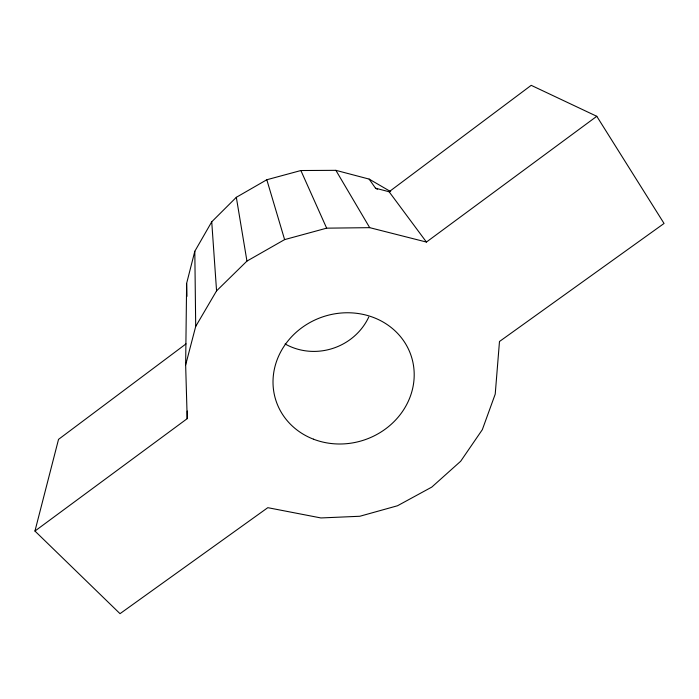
<?xml version="1.0" encoding="UTF-8"?>
<svg xmlns="http://www.w3.org/2000/svg" width="699" height="699" viewBox="0 0 699 699"><rect width="100%" height="100%" fill="white"/><g stroke="black" fill="none" stroke-linecap="round" stroke-linejoin="round"><path stroke-width="1.05" d="M187.201 418.657L185.646 364.965L186.624 283.401L194.811 251.273L211.736 221.81L236.323 197.31L266.808 179.748L300.876 170.53L335.878 170.338L369.133 179.093L375.503 188.197L389.116 191.762L531.205 85.33L596.789 116.296L664.05 223.462L499.479 341.505L495.224 394.114L482.327 429.667L460.685 461.244L431.807 487.081L397.504 505.761L359.819 516.264L320.92 517.95L267.804 507.675L120.018 613.67L34.95 531.048L187.201 418.657L187.262 411.047M34.95 531.048L58.533 439.365L186.03 343.873M185.646 364.965L195.703 326.433L194.811 251.273M195.703 326.433L216.568 290.863L246.948 261.094L284.615 239.608L326.651 228.162L369.692 227.656L426.434 242.055L596.789 116.296M375.503 188.197L377.381 189.28M369.133 179.093L390.68 191.622M389.116 191.762L426.434 242.055M335.878 170.338L369.692 227.656M300.876 170.53L326.651 228.162M266.808 179.748L284.615 239.608M236.323 197.31L246.948 261.094M211.736 221.81L216.568 290.863M186.624 283.401L186.983 296.367M368.757 317.04A58.27 54.898 -18.6 0 1 285.087 343.952M313.44 439.173A71.202 64.955 -18.6 0 0 413.965 369.387A71.202 64.955 -18.6 0 0 303.427 326.582A71.202 64.955 -18.6 0 0 313.44 439.173"/></g></svg>
